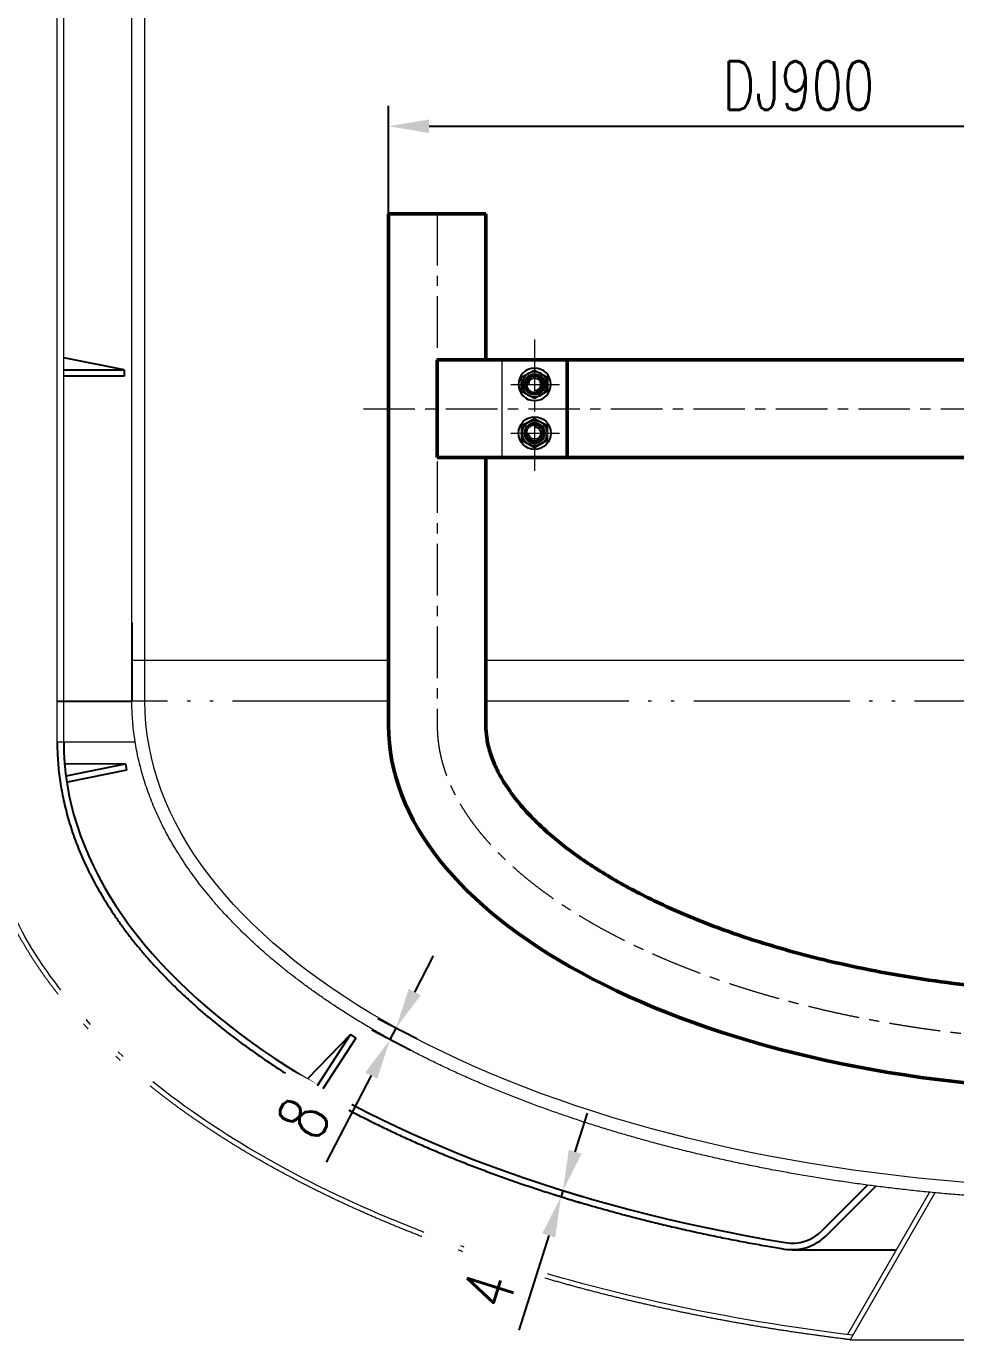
# Model space of a CAD drawing. Extents: x -24492 to -8511, y -379 to 8736.
# Drawn here: x -13442 to -12870, y 3591 to 4400 of the extents above; entities that cross this region are included whole.
import ezdxf

# ---------------------------------------------------------------- set-up
doc = ezdxf.new("R2010")
doc.units = 0
doc.header["$MEASUREMENT"] = 0
for name, pattern in [('ACAD_ISO05W100', [34, 24, -3, 0.5, -3, 0.5, -3]), ('CENTER', [50.8, 31.75, -6.35, 6.35, -6.35]), ('CONTINUOUS0', [0]), ('CONTINUOUS1', [0]), ('HIDDEN', [0.375, 0.25, -0.125])]:
    doc.linetypes.add(name, pattern=pattern)
doc.layers.get('DEFPOINTS').update_dxf_attribs({"linetype": 'CONTINUOUS'})
for name, color, linetype in [('003_THICK', 7, 'CONTINUOUS1'), ('004_THIN', 6, 'CONTINUOUS0'), ('3轮廓', 7, 'CONTINUOUS'), ('3轮廓、图框', 7, 'CONTINUOUS')]:
    doc.layers.add(name, color=color, linetype=linetype)
for name, color, linetype, lineweight in [('DR', 7, 'CONTINUOUS', 50), ('中心线', 3, 'CENTER', 18), ('双点划线', 6, 'ACAD_ISO05W100', 18), ('粗实线', 7, 'CONTINUOUS', 40), ('细实线', 5, 'CONTINUOUS', 18), ('虚线', 6, 'HIDDEN', 18)]:
    doc.layers.add(name, color=color, linetype=linetype, lineweight=lineweight)
doc.styles.add('样式 2', font='ROMANS.shx', dxfattribs={"width": 0.75, "bigfont": 'hmhz.shx'})
doc.dimstyles.new('1-4 装配总图', dxfattribs={"dimscale": 4, "dimtxt": 3, "dimasz": 2.5, "dimexe": 1.25, "dimexo": 0, "dimgap": 1, "dimtad": 1, "dimdec": 0, "dimdsep": 46, "dimtxsty": '样式 2', "dimcen": 2.5, "dimclrd": 256, "dimclre": 256, "dimclrt": 256, "dimadec": 0, "dimazin": 0, "dimtfac": 1, "dimtdec": 0, "dimtmove": 0, "dimatfit": 1, "dimfxl": 1, "dimtfill": 1, "dimtfillclr": 256, "dimlwd": -1, "dimarcsym": 0})

# ---------------------------------------------------------------- blocks, each defined once
blk = doc.blocks.new('*D91')
at = {"layer": '3轮廓', "color": 5, "lineweight": -2}
for p, q in [((-13219.18, 4284.31), (-13219.18, 4350.69)), ((-12319.18, 4284.31), (-12319.18, 4350.69))]:
    blk.add_line(p, q, dxfattribs=at)
at = {"layer": '3轮廓', "color": 5}
blk.add_line((-13194.18, 4338.19), (-12344.18, 4338.19), dxfattribs=at)
for points in [[(-13194.18, 4342.36), (-13194.18, 4334.03), (-13219.18, 4338.19)], [(-12344.18, 4334.03), (-12344.18, 4342.36), (-12319.18, 4338.19)]]:
    blk.add_solid(points, dxfattribs=at)
at = {"layer": 'DEFPOINTS', "color": 0}
for p in [(-12319.18, 4338.19), (-13219.18, 4284.31), (-12319.18, 4284.31)]:
    blk.add_point(p, dxfattribs=at)
at = {"layer": '3轮廓', "color": 5, "insert": (-12966.79, 4363.19), "char_height": 30, "attachment_point": 5, "style": '样式 2'}
blk.add_mtext('DJ900', dxfattribs=at)
blk = doc.blocks.new('*D97')
at = {"layer": '3轮廓', "color": 5}
for p, q in [((-13203.05, 3805.26), (-13191.51, 3827.44)), ((-13214.58, 3783.08), (-13218.27, 3775.98)), ((-13229.81, 3753.8), (-13257.49, 3700.57))]:
    blk.add_line(p, q, dxfattribs=at)
at = {"layer": '3轮廓', "color": 5, "lineweight": -2}
for p, q in [((-13201.68, 3776.37), (-13225.67, 3788.85)), ((-13205.37, 3769.28), (-13229.36, 3781.75))]:
    blk.add_line(p, q, dxfattribs=at)
at = {"layer": '3轮廓', "color": 5}
for points in [[(-13206.74, 3807.18), (-13199.35, 3803.34), (-13214.58, 3783.08)], [(-13226.11, 3751.88), (-13233.5, 3755.72), (-13218.27, 3775.98)]]:
    blk.add_solid(points, dxfattribs=at)
at = {"layer": 'DEFPOINTS', "color": 0}
for p in [(-13218.27, 3775.98), (-13201.68, 3776.37), (-13205.37, 3769.28)]:
    blk.add_point(p, dxfattribs=at)
at = {"layer": '3轮廓', "color": 5, "insert": (-13271.59, 3727.63), "char_height": 30, "attachment_point": 5, "rotation": 62.52549, "style": '样式 2', "bg_fill": 3, "box_fill_scale": 1.25, "bg_fill_color": 256, "bg_fill_true_color": 13158600, "bg_fill_transparency": 0}
blk.add_mtext('8', dxfattribs=at)
blk = doc.blocks.new('*D98')
at = {"layer": '3轮廓', "color": 5}
for p, q in [((-13104.21, 3706.93), (-13096.68, 3730.76)), ((-13111.75, 3683.09), (-13112.95, 3679.27)), ((-13120.49, 3655.44), (-13138.89, 3597.21))]:
    blk.add_line(p, q, dxfattribs=at)
at = {"layer": '3轮廓', "color": 5, "lineweight": -2}
for p, q in [((-13117.74, 3680.79), (-13101.03, 3675.51)), ((-13116.53, 3684.6), (-13099.83, 3679.32))]:
    blk.add_line(p, q, dxfattribs=at)
at = {"layer": '3轮廓', "color": 5}
for points in [[(-13108.18, 3708.18), (-13100.24, 3705.67), (-13111.75, 3683.09)], [(-13116.51, 3654.18), (-13124.46, 3656.69), (-13112.95, 3679.27)]]:
    blk.add_solid(points, dxfattribs=at)
at = {"layer": 'DEFPOINTS', "color": 0}
for p in [(-13117.74, 3680.79), (-13116.53, 3684.6), (-13112.95, 3679.27)]:
    blk.add_point(p, dxfattribs=at)
at = {"layer": '3轮廓', "color": 5, "insert": (-13157.3, 3621.94), "char_height": 30, "attachment_point": 5, "rotation": 72.45747, "style": '样式 2', "bg_fill": 3, "box_fill_scale": 1.25, "bg_fill_color": 256, "bg_fill_true_color": 13158600, "bg_fill_transparency": 0}
blk.add_mtext('4', dxfattribs=at)

msp = doc.modelspace()

# ---------------------------------------------------------------- linework, layer by layer
at = {"layer": '003_THICK'}
for points in [[(-13139.18197, 4179.30525, 1), (-13119.18197, 4179.30525, 1), (-13139.18197, 4179.30525, 1)], [(-13136.89627, 4179.30525, 1), (-13121.46766, 4179.30525, 1), (-13136.89627, 4179.30525, 1)], [(-13134.18197, 4179.30525, 1), (-13124.18197, 4179.30525, 1), (-13134.18197, 4179.30525, 1)], [(-13139.18197, 4149.30525, -1), (-13119.18197, 4149.30525, -1), (-13139.18197, 4149.30525, -1)], [(-13136.89627, 4149.30525, -1), (-13121.46766, 4149.30525, -1), (-13136.89627, 4149.30525, -1)], [(-13134.18197, 4149.30525, -1), (-13124.18197, 4149.30525, -1), (-13134.18197, 4149.30525, -1)]]:
    msp.add_lwpolyline(points, format="xyb", dxfattribs=at)
for points in [[(-13129.18197, 4170.51025), (-13137.18197, 4174.90775), (-13137.18197, 4183.70275), (-13129.18197, 4188.10025), (-13121.18197, 4183.70275), (-13121.18197, 4174.90775), (-13129.18197, 4170.51025)], [(-13129.18197, 4158.10025), (-13137.18197, 4153.70275), (-13137.18197, 4144.90775), (-13129.18197, 4140.51025), (-13121.18197, 4144.90775), (-13121.18197, 4153.70275), (-13129.18197, 4158.10025)]]:
    msp.add_lwpolyline(points, dxfattribs=at)
at = {"layer": '004_THIN'}
for points in [[(-13129.18197, 4175.50525, 2.414213553), (-13132.98197, 4179.30525, 2.414213553)], [(-13129.18197, 4153.10525, -2.414213553), (-13132.98197, 4149.30525, -2.414213553)]]:
    msp.add_lwpolyline(points, format="xyb", dxfattribs=at)
at = {"layer": '3轮廓'}
for p, q in [((-13381.92239, 4188.30525), (-13419.18197, 4195.6246)), ((-13419.18197, 4188.30525), (-13381.92239, 4188.30525)), ((-13381.92239, 4188.30525), (-13381.92239, 4184.30525)), ((-13381.92239, 4184.30525), (-13419.18197, 4184.30525)), ((-13423.18197, 3984.30525), (-13377.18197, 3984.30516)), ((-13381.22271, 3945.81273), (-13419.19314, 3945.50467)), ((-13417.72406, 3938.33426), (-13381.22271, 3945.81273)), ((-13381.22271, 3945.81273), (-13380.41986, 3941.89413)), ((-13380.41986, 3941.89413), (-13416.92121, 3934.41566)), ((-12924.18604, 3686.41836), (-12952.31854, 3658.28586)), ((-12919.18197, 3685.76558), (-12949.49011, 3655.45744)), ((-12970.70332, 3646.67064), (-12906.99344, 3646.67064))]:
    msp.add_line(p, q, dxfattribs=at)
for radius in [30, 26]:
    msp.add_arc((-12970.70332, 3676.67064), radius, 260.52495211, 315, dxfattribs=at)
msp.add_ellipse((-12769.18197, 3959.30516), major_axis=(650, 0), ratio=0.5, start_param=3.141592396, end_param=4.390227511, dxfattribs=at)
msp.add_open_spline([(-13423.18197, 3959.30525), (-13423.18197, 3957.37846), (-13423.11502, 3953.52294), (-13422.81385, 3947.74288), (-13422.31207, 3941.967), (-13421.60992, 3936.19751), (-13420.70777, 3930.43649), (-13419.60604, 3924.68601), (-13418.30527, 3918.9481), (-13416.80609, 3913.22476), (-13415.10918, 3907.51795), (-13413.21533, 3901.82961), (-13411.12536, 3896.1616), (-13408.84019, 3890.51577), (-13406.36078, 3884.89392), (-13403.68816, 3879.2978), (-13400.8234, 3873.72913), (-13397.76761, 3868.18958), (-13394.52198, 3862.68081), (-13391.0877, 3857.20442), (-13387.46603, 3851.762), (-13383.65827, 3846.35509), (-13379.66574, 3840.98524), (-13375.48983, 3835.65393), (-13371.13193, 3830.36267), (-13366.5935, 3825.1129), (-13361.87603, 3819.90607), (-13356.98103, 3814.74362), (-13351.91008, 3809.62696), (-13346.66479, 3804.55749), (-13341.24679, 3799.5366), (-13335.65777, 3794.56565), (-13329.89946, 3789.64602), (-13323.97362, 3784.77904), (-13317.88208, 3779.96606), (-13311.62667, 3775.2084), (-13305.2093, 3770.50737), (-13298.63189, 3765.86427), (-13291.89644, 3761.28038), (-13285.00497, 3756.75699), (-13277.95953, 3752.29535), (-13270.76225, 3747.8967), (-13263.41526, 3743.56228), (-13255.92077, 3739.2933), (-13248.281, 3735.09098), (-13240.49823, 3730.95648), (-13232.57479, 3726.89099), (-13224.51303, 3722.89565), (-13216.31535, 3718.9716), (-13207.9842, 3715.11996), (-13199.52204, 3711.34183), (-13190.9314, 3707.63829), (-13182.21484, 3704.0104), (-13173.37495, 3700.4592), (-13164.41435, 3696.98571), (-13155.33572, 3693.59093), (-13146.14177, 3690.27585), (-13136.83522, 3687.04142), (-13127.41885, 3683.88858), (-13117.89546, 3680.81824), (-13108.2679, 3677.83129), (-13098.53902, 3674.9286), (-13088.71174, 3672.11102), (-13078.78898, 3669.37936), (-13068.77369, 3666.73442), (-13058.66888, 3664.17698), (-13048.47754, 3661.70777), (-13038.20272, 3659.32753), (-13027.8475, 3657.03694), (-13017.41495, 3654.83668), (-13006.90819, 3652.7274), (-12996.33036, 3650.7097), (-12985.90262, 3648.82362), (-12978.99619, 3647.63974), (-12975.64186, 3647.07992)], degree=3, knots=[0, 0, 0, 0, 5.780354759, 11.56555325, 17.360422388, 23.169755486, 28.998295927, 34.850721356, 40.731628594, 46.645519378, 52.596787087, 58.58970453, 64.628412895, 70.716911902, 76.859051198, 83.058523012, 89.318856034, 95.64341051, 102.0353745, 108.497761217, 115.033407401, 121.644972633, 128.334939494, 135.105614501, 141.959129711, 148.897444918, 155.922350351, 163.035469795, 170.238264068, 177.532034774, 184.917928279, 192.396939844, 199.969917886, 207.637568298, 215.400458808, 223.259023347, 231.213566383, 239.264267216, 247.411184207, 255.654258924, 263.993320206, 272.42808812, 280.958177819, 289.583103285, 298.302280966, 307.115033296, 316.020592104, 325.018101913, 334.106623128, 343.285135114, 352.552539179, 361.907661451, 371.349255655, 380.876005806, 390.486528812, 400.179376982, 409.953040471, 419.805949635, 429.736477322, 439.742941089, 449.82360536, 459.97668352, 470.200339953, 480.492692027, 490.851812027, 501.27572904, 511.762430803, 522.309865497, 532.915943515, 543.578539182, 554.295492454, 565.064610574, 575.883669707, 586.085822307, 586.085822307, 586.085822307, 586.085822307], dxfattribs=at)
at = {"layer": '3轮廓、图框'}
msp.add_line((-13377.18197, 4032.5484), (-13377.18197, 3984.30525), dxfattribs=at)
at = {"layer": 'DR'}
for p, q in [((-13219.18197, 4284.30525), (-13219.18197, 3969.30524)), ((-13219.18197, 4284.30525), (-13159.18197, 4284.30525)), ((-13159.18197, 4284.30525), (-13159.18197, 4194.30525)), ((-13189.18197, 4134.30525), (-13189.18197, 4194.30525)), ((-13189.18197, 4194.30525), (-12806.68197, 4194.30525)), ((-13109.18197, 4134.30525), (-13109.18197, 4194.30525)), ((-13189.18197, 4134.30525), (-12806.68197, 4134.30525)), ((-13159.18197, 4134.30525), (-13159.18197, 3969.30524))]:
    msp.add_line(p, q, dxfattribs=at)
msp.add_ellipse((-12769.18197, 3969.30524), major_axis=(-450, 0), ratio=0.5, start_param=0, end_param=1.48736624, dxfattribs=at)
msp.add_open_spline([(-13159.18197, 3969.30524), (-13159.18197, 3966.80474), (-13159.00549, 3964.30363), (-13158.27317, 3959.18711), (-13157.71663, 3956.57081), (-13156.15434, 3951.14118), (-13155.14768, 3948.32765), (-13152.59783, 3942.47056), (-13151.05396, 3939.42736), (-13147.35024, 3933.12455), (-13145.19011, 3929.86548), (-13140.19709, 3923.17649), (-13137.3642, 3919.74704), (-13130.99523, 3912.77878), (-13127.45928, 3909.24027), (-13117.95041, 3900.53944), (-13111.59138, 3895.35422), (-13097.43352, 3885.0788), (-13089.63553, 3879.98884), (-13072.69417, 3870.06173), (-13063.55132, 3865.22449), (-13044.04419, 3855.93099), (-13033.6802, 3851.47458), (-13011.87283, 3843.04532), (-13000.42961, 3839.07234), (-12976.61769, 3831.69137), (-12964.24908, 3828.28328), (-12932.99452, 3820.69966), (-12913.68606, 3816.87312), (-12873.97881, 3810.68587), (-12853.58031, 3808.32495), (-12824.20597, 3806.06906), (-12815.45836, 3805.53784), (-12806.68197, 3805.14445)], degree=3, knots=[0, 0, 0, 0, 0.071443115, 0.071443115, 0.14288623, 0.14288623, 0.214329345, 0.214329345, 0.28577246, 0.28577246, 0.357215575, 0.357215575, 0.42865869, 0.42865869, 0.500101805, 0.500101805, 0.603250369, 0.603250369, 0.706398933, 0.706398933, 0.809547497, 0.809547497, 0.91269606, 0.91269606, 1.015844624, 1.015844624, 1.118993188, 1.118993188, 1.268692397, 1.268692397, 1.418391605, 1.418391605, 1.481372234, 1.481372234, 1.481372234, 1.481372234], dxfattribs=at)
at = {"layer": '中心线'}
for p, q in [((-13189.18197, 4284.30525), (-13189.18197, 3969.30524)), ((-13129.18197, 4206.96181), (-13129.18197, 4126.11316)), ((-13143.77063, 4179.30525), (-13113.95822, 4179.30525)), ((-13234.61394, 4164.30525), (-12769.18197, 4164.30525)), ((-13143.77063, 4149.30525), (-13113.95822, 4149.30525))]:
    msp.add_line(p, q, dxfattribs=at)
msp.add_open_spline([(-13189.18197, 3969.30524), (-13189.18197, 3968.35377), (-13189.149, 3966.44888), (-13189.00056, 3963.59066), (-13188.75275, 3960.72863), (-13188.40492, 3957.86106), (-13187.95624, 3954.98629), (-13187.40566, 3952.10284), (-13186.75194, 3949.20941), (-13185.99371, 3946.30495), (-13185.12949, 3943.38861), (-13184.15773, 3940.45981), (-13183.07682, 3937.51823), (-13181.88516, 3934.56379), (-13180.58116, 3931.59667), (-13179.16327, 3928.61728), (-13177.63005, 3925.62626), (-13175.98012, 3922.62447), (-13174.21224, 3919.61293), (-13172.32528, 3916.59286), (-13170.31825, 3913.56562), (-13168.19033, 3910.53269), (-13165.94082, 3907.49567), (-13163.56918, 3904.45625), (-13161.07505, 3901.41618), (-13158.45818, 3898.37728), (-13155.71849, 3895.34139), (-13152.85604, 3892.31041), (-13149.87102, 3889.28623), (-13146.76376, 3886.27075), (-13143.5347, 3883.26587), (-13140.18441, 3880.27346), (-13136.71357, 3877.29541), (-13133.12295, 3874.33353), (-13129.41344, 3871.38966), (-13125.58601, 3868.46556), (-13121.6417, 3865.56299), (-13117.58165, 3862.68365), (-13113.40708, 3859.8292), (-13109.11926, 3857.00128), (-13104.71954, 3854.20147), (-13100.20932, 3851.43131), (-13095.59006, 3848.69232), (-13090.86327, 3845.98595), (-13086.03053, 3843.31362), (-13081.09344, 3840.67673), (-13076.05367, 3838.0766), (-13070.9129, 3835.51453), (-13065.67287, 3832.99181), (-13060.33537, 3830.50963), (-13054.90219, 3828.0692), (-13049.37519, 3825.67167), (-13043.75623, 3823.31815), (-13038.04721, 3821.00972), (-13032.25009, 3818.74743), (-13026.3668, 3816.5323), (-13020.39934, 3814.36529), (-13014.34973, 3812.24736), (-13008.22, 3810.17943), (-13002.0122, 3808.16238), (-12995.72842, 3806.19707), (-12989.37076, 3804.28432), (-12982.94135, 3802.42493), (-12976.44232, 3800.61966), (-12969.87585, 3798.86925), (-12963.24409, 3797.17442), (-12956.54927, 3795.53585), (-12949.79357, 3793.95418), (-12942.97925, 3792.43006), (-12936.10853, 3790.96407), (-12929.18369, 3789.55681), (-12922.20698, 3788.20881), (-12915.18071, 3786.9206), (-12908.10716, 3785.69268), (-12900.98865, 3784.52551), (-12893.8275, 3783.41955), (-12886.62605, 3782.37522), (-12879.38663, 3781.39291), (-12872.1116, 3780.473), (-12864.80333, 3779.61583), (-12857.46418, 3778.82172), (-12850.09653, 3778.09097), (-12842.70276, 3777.42386), (-12835.28528, 3776.82063), (-12827.84647, 3776.28151), (-12820.38874, 3775.8067), (-12812.91451, 3775.39637), (-12807.92546, 3775.16606), (-12805.4287, 3775.06167)], degree=3, knots=[0, 0, 0, 0, 2.854417626, 5.714180802, 8.5845995, 11.470913362, 14.378258575, 17.311637088, 20.275888754, 23.275666882, 26.315417517, 29.399362607, 32.531487096, 35.715529844, 38.954978148, 42.253065586, 45.612772813, 49.036830923, 52.527726959, 56.087711172, 59.718805636, 63.422813852, 67.201331037, 71.055754795, 74.987295947, 78.996989308, 83.08570426, 87.254155005, 91.502910384, 95.832403224, 100.242939156, 104.734704886, 109.30777592, 113.962123737, 118.697622436, 123.514054869, 128.411118299, 133.388429595, 138.445530015, 143.581889588, 148.796911143, 154.089934005, 159.460237387, 164.907043515, 170.429520501, 176.02678499, 181.697904609, 187.441900231, 193.257748076, 199.144381667, 205.100693654, 211.125537514, 217.217729157, 223.376048431, 229.59924054, 235.886017395, 242.235058891, 248.645014126, 255.11450257, 261.642115182, 268.226415486, 274.86594061, 281.559202289, 288.304687841, 295.100861114, 301.946163408, 308.83901438, 315.777812925, 322.760938041, 329.786749683, 336.853589598, 343.959782153, 351.103635147, 358.283440617, 365.497475636, 372.744003102, 380.021272519, 387.327520776, 394.660972915, 402.019842904, 409.40233439, 416.806641466, 424.230949424, 431.673435508, 439.132269662, 446.605615284, 454.091629965, 461.588466241, 461.588466241, 461.588466241, 461.588466241], dxfattribs=at)
at = {"layer": '双点划线', "color": 6, "linetype": 'ACAD_ISO05W100', "ltscale": 4}
for p, q in [((-13219.18197, 3984.30525), (-13377.18197, 3984.30525)), ((-12799.18197, 3984.30525), (-13159.18197, 3984.30525)), ((-13423.18197, 3959.30525), (-13375.20054, 3959.30524))]:
    msp.add_line(p, q, dxfattribs=at)
at = {"layer": '双点划线', "color": 6, "linetype": 'ACAD_ISO05W100', "ltscale": 8}
for p, q in [((-12885.96739, 3682.00396), (-12936.51525, 3594.45249)), ((-12882.68717, 3681.68548), (-12934.90952, 3591.23371)), ((-12934.90952, 3591.23371), (-12603.45442, 3591.23371))]:
    msp.add_line(p, q, dxfattribs=at)
at = {"layer": '双点划线', "color": 6, "linetype": 'ACAD_ISO05W100', "ltscale": 8, "extrusion": (0, 0, -1)}
msp.add_ellipse((-12769.18197, 3934.30525), major_axis=(-700, 0), ratio=0.5, start_param=4.949015044, end_param=6.283185307, dxfattribs=at)
at = {"layer": '双点划线', "color": 6, "linetype": 'ACAD_ISO05W100', "ltscale": 8}
msp.add_open_spline([(-12934.90952, 3591.23371), (-12936.2394, 3591.39537), (-12941.52385, 3592.04593), (-12950.7426, 3593.23786), (-12962.54215, 3594.87381), (-12974.28311, 3596.61252), (-12985.96193, 3598.45345), (-12997.57505, 3600.39606), (-13009.11898, 3602.43976), (-13020.59021, 3604.58395), (-13031.98526, 3606.82799), (-13043.3007, 3609.17119), (-13054.53309, 3611.61287), (-13065.67903, 3614.15228), (-13076.73516, 3616.78869), (-13087.69813, 3619.52129), (-13098.56462, 3622.34927), (-13109.33134, 3625.2718), (-13119.99504, 3628.288), (-13130.55249, 3631.39696), (-13141.00051, 3634.59778), (-13151.33593, 3637.8895), (-13161.55562, 3641.27114), (-13171.65651, 3644.74169), (-13181.63554, 3648.30013), (-13191.48969, 3651.94541), (-13201.21599, 3655.67645), (-13210.8115, 3659.49215), (-13220.27332, 3663.39137), (-13229.59859, 3667.37298), (-13238.7845, 3671.4358), (-13247.82828, 3675.57863), (-13256.72719, 3679.80026), (-13265.47855, 3684.09946), (-13274.07972, 3688.47496), (-13282.52808, 3692.92549), (-13290.82111, 3697.44974), (-13298.95627, 3702.04641), (-13306.93113, 3706.71415), (-13314.74326, 3711.45162), (-13322.3903, 3716.25743), (-13329.86993, 3721.13021), (-13337.17988, 3726.06854), (-13344.31794, 3731.07101), (-13351.28192, 3736.13617), (-13358.06972, 3741.26258), (-13364.67924, 3746.44876), (-13371.10847, 3751.69323), (-13377.35543, 3756.99449), (-13383.4182, 3762.35104), (-13389.29489, 3767.76135), (-13394.98367, 3773.22387), (-13400.48277, 3778.73706), (-13405.79046, 3784.29934), (-13410.90503, 3789.90913), (-13415.82487, 3795.56483), (-13420.54837, 3801.26481), (-13425.074, 3807.00746), (-13429.40026, 3812.79111), (-13433.5257, 3818.61409), (-13437.44893, 3824.47472), (-13441.16859, 3830.37126), (-13444.68338, 3836.30199), (-13447.99205, 3842.26513), (-13451.09341, 3848.2589), (-13453.9863, 3854.28145), (-13456.66963, 3860.33095), (-13459.14238, 3866.4055), (-13461.40358, 3872.50318), (-13463.45231, 3878.62202), (-13465.28775, 3884.76005), (-13466.90913, 3890.91523), (-13468.31576, 3897.0855), (-13469.50704, 3903.26878), (-13470.48245, 3909.46294), (-13471.24156, 3915.66584), (-13471.78402, 3921.87533), (-13472.1096, 3928.08913), (-13472.18197, 3932.23393), (-13472.18197, 3934.30525)], degree=3, knots=[1018.565700075, 1018.565700075, 1018.565700075, 1018.565700075, 1022.58469986, 1034.538653275, 1046.451773272, 1058.321464201, 1070.14515524, 1081.920302048, 1093.644388446, 1105.314928118, 1116.929466339, 1128.485581729, 1139.980888031, 1151.413035932, 1162.779714904, 1174.078655092, 1185.307629234, 1196.464454627, 1207.546995135, 1218.553163245, 1229.480922176, 1240.328288039, 1251.093332063, 1261.774182869, 1272.369028827, 1282.876120469, 1293.293772985, 1303.620368796, 1313.854360205, 1323.99427215, 1334.038705031, 1343.986337656, 1353.83593027, 1363.586327708, 1373.236462648, 1382.785358988, 1392.232135345, 1401.57600867, 1410.816297998, 1419.95242833, 1428.983934638, 1437.910466005, 1446.731789905, 1455.447796592, 1464.058503628, 1472.564060518, 1480.96475345, 1489.261010125, 1497.453404662, 1505.54266255, 1513.529665631, 1521.415457061, 1529.201246234, 1536.888413607, 1544.478515382, 1551.973287976, 1559.374652219, 1566.684717207, 1573.905783705, 1581.040347043, 1588.091099371, 1595.060931199, 1601.952932096, 1608.770390446, 1615.516792156, 1622.1958182, 1628.811340922, 1635.367418981, 1641.868290904, 1648.318367157, 1654.722220733, 1661.084576232, 1667.410297473, 1673.704373683, 1679.971904355, 1686.218082889, 1692.448179172, 1698.667521266, 1704.881476413, 1704.881476413, 1704.881476413, 1704.881476413], dxfattribs=at)
at = {"layer": '粗实线'}
for centre in [(-13129.18197, 4179.30525), (-13129.18197, 4149.30525)]:
    msp.add_circle(centre, 6, dxfattribs=at)
at = {"layer": '细实线', "color": 0}
for p, q in [((-13377.18197, 3984.30525), (-13377.18197, 5534.30525)), ((-13369.18197, 3984.30525), (-13369.18197, 5534.30525)), ((-13423.18197, 3959.30525), (-13423.18197, 4913.30525)), ((-13419.18197, 3959.30525), (-13419.18197, 4913.30525)), ((-13219.18197, 4009.30525), (-13377.18197, 4009.30525)), ((-12799.18197, 4009.30525), (-13159.18197, 4009.30525))]:
    msp.add_line(p, q, dxfattribs=at)
at = {"layer": '细实线', "color": 0, "extrusion": (0, 0, -1)}
msp.add_ellipse((-12769.18197, 3984.30525), major_axis=(-600, 0), ratio=0.5, start_param=4.850533351, end_param=6.283185307, dxfattribs=at)
at = {"layer": '细实线', "color": 0}
msp.add_open_spline([(-12851.86955, 3679.14855), (-12852.32859, 3679.18026), (-12856.26475, 3679.45455), (-12863.66842, 3680.00773), (-12874.06705, 3680.8777), (-12884.43423, 3681.83831), (-12894.76683, 3682.88928), (-12905.06177, 3684.03031), (-12915.31597, 3685.26108), (-12925.52634, 3686.58121), (-12935.68983, 3687.99033), (-12945.8034, 3689.48804), (-12955.86403, 3691.0739), (-12965.86869, 3692.74745), (-12975.81439, 3694.50822), (-12985.69817, 3696.35568), (-12995.51705, 3698.28932), (-13005.26812, 3700.30858), (-13014.94846, 3702.41287), (-13024.55517, 3704.6016), (-13034.08538, 3706.87415), (-13043.53626, 3709.22985), (-13052.90498, 3711.66805), (-13062.18875, 3714.18804), (-13071.38479, 3716.78912), (-13080.49038, 3719.47054), (-13089.50279, 3722.23156), (-13098.41935, 3725.07139), (-13107.2374, 3727.98923), (-13115.95432, 3730.98427), (-13124.56751, 3734.05568), (-13133.07442, 3737.20259), (-13141.47252, 3740.42413), (-13149.75932, 3743.71942), (-13157.93235, 3747.08754), (-13165.98919, 3750.52757), (-13173.92744, 3754.03857), (-13181.74476, 3757.61958), (-13189.43881, 3761.26964), (-13197.00732, 3764.98776), (-13204.44804, 3768.77294), (-13211.75876, 3772.62417), (-13218.93729, 3776.54043), (-13225.98151, 3780.52068), (-13232.88932, 3784.56389), (-13239.65864, 3788.66898), (-13246.28746, 3792.83491), (-13252.77378, 3797.06058), (-13259.11564, 3801.34493), (-13265.31113, 3805.68685), (-13271.35837, 3810.08525), (-13277.25551, 3814.53901), (-13283.00072, 3819.04703), (-13288.59223, 3823.60818), (-13294.02829, 3828.22133), (-13299.30716, 3832.88533), (-13304.42717, 3837.59903), (-13309.38665, 3842.36129), (-13314.18395, 3847.17092), (-13318.81747, 3852.02673), (-13323.28561, 3856.92754), (-13327.58681, 3861.87212), (-13331.71953, 3866.85924), (-13335.68223, 3871.88763), (-13339.47342, 3876.95601), (-13343.0916, 3882.06306), (-13346.5353, 3887.20742), (-13349.80308, 3892.3877), (-13352.89352, 3897.60246), (-13355.80521, 3902.8502), (-13358.53677, 3908.12937), (-13361.08687, 3913.43838), (-13363.4542, 3918.77553), (-13365.63748, 3924.13908), (-13367.63552, 3929.5272), (-13369.44715, 3934.938), (-13371.07128, 3940.36951), (-13372.50691, 3945.81965), (-13373.75312, 3951.2863), (-13374.80906, 3956.76726), (-13375.67404, 3962.26025), (-13376.34744, 3967.76293), (-13376.82878, 3973.27296), (-13377.11773, 3978.78783), (-13377.18197, 3982.46669), (-13377.18197, 3984.30525)], degree=3, knots=[821.943048874, 821.943048874, 821.943048874, 821.943048874, 823.323437738, 833.78010899, 844.215697314, 854.627902358, 865.014437173, 875.373029585, 885.701423587, 895.997380742, 906.258681592, 916.483127094, 926.668540066, 936.812766647, 946.913677787, 956.969170747, 966.977170632, 976.935631936, 986.84254013, 996.695913262, 1006.493803597, 1016.23429929, 1025.915526087, 1035.535649074, 1045.092874452, 1054.58545137, 1064.011673792, 1073.369882415, 1082.658466643, 1091.875866607, 1101.020575252, 1110.091140474, 1119.086167331, 1128.004320313, 1136.844325689, 1145.604973926, 1154.285122181, 1162.88369688, 1171.399696377, 1179.832193697, 1188.180339374, 1196.44336437, 1204.620583093, 1212.711396506, 1220.715295324, 1228.631863308, 1236.460780642, 1244.201827396, 1251.85488707, 1259.419950203, 1266.897118052, 1274.286606309, 1281.588748855, 1288.804001532, 1295.932945892, 1302.976292927, 1309.934886718, 1316.809707985, 1323.601877496, 1330.31265928, 1336.943463608, 1343.495849673, 1349.971527915, 1356.372361935, 1362.700369917, 1368.957725509, 1375.146758081, 1381.269952298, 1387.329946956, 1393.329533016, 1399.271650784, 1405.159386217, 1410.995966316, 1416.784753598, 1422.529239665, 1428.233037866, 1433.899875117, 1439.533582909, 1445.138087574, 1450.717399888, 1456.275604081, 1461.816846348, 1467.345322946, 1472.865267956, 1478.380940816, 1478.380940816, 1478.380940816, 1478.380940816], dxfattribs=at)
at = {"layer": '虚线'}
msp.add_line((-13149.18197, 4134.30525), (-13149.18197, 4194.30525), dxfattribs=at)

# ---------------------------------------------------------------- dimensions: what is measured, and where the dimension line sits
at = {"layer": '3轮廓'}
dim = msp.add_linear_dim(base=(-12319.18197, 4338.19402), p1=(-13219.18197, 4284.30525), p2=(-12319.18197, 4284.30525), text='DJ<>', dimstyle='1-4 装配总图', override={"dimscale": 10, "dimtxsty": '样式 2', "dimclrd": 5, "dimclre": 5, "dimclrt": 5, "dimtfill": 0}, dxfattribs=at)
dim.commit()
dim.dimension.update_dxf_attribs({"geometry": '*D91', "text_midpoint": (-12966.79468, 4338.19402), "dimtype": 160})

# ---------------------------------------------------------------- next in the draw order: dimensions: what is measured, and where the dimension line sits
for p1, p2, distance, picture, middle in [((-13201.68259, 3776.37304), (-13205.37342, 3769.27531), -14.53888, '*D97', (-13271.59435, 3727.62964)), ((-13116.53304, 3684.60203), (-13117.73869, 3680.78806), 5.02061, '*D98', (-13157.2958, 3621.93851))]:
    dim = msp.add_aligned_dim(p1=p1, p2=p2, distance=distance, dimstyle='1-4 装配总图', override={"dimscale": 10, "dimclrd": 5, "dimclre": 5, "dimclrt": 5}, dxfattribs=at)
    dim.commit()
    dim.dimension.update_dxf_attribs({"geometry": picture, "text_midpoint": middle})

# ---------------------------------------------------------------- next in the draw order: linework, layer by layer
for p, q in [((-13242.62607, 3779.08699), (-13269.03779, 3751.80568)), ((-13262.89637, 3747.82374), (-13242.62607, 3779.08699)), ((-13239.2698, 3776.91087), (-13259.54011, 3745.64762)), ((-13242.62607, 3779.08699), (-13239.2698, 3776.91087))]:
    msp.add_line(p, q, dxfattribs=at)

doc.saveas('drawing.dxf')
